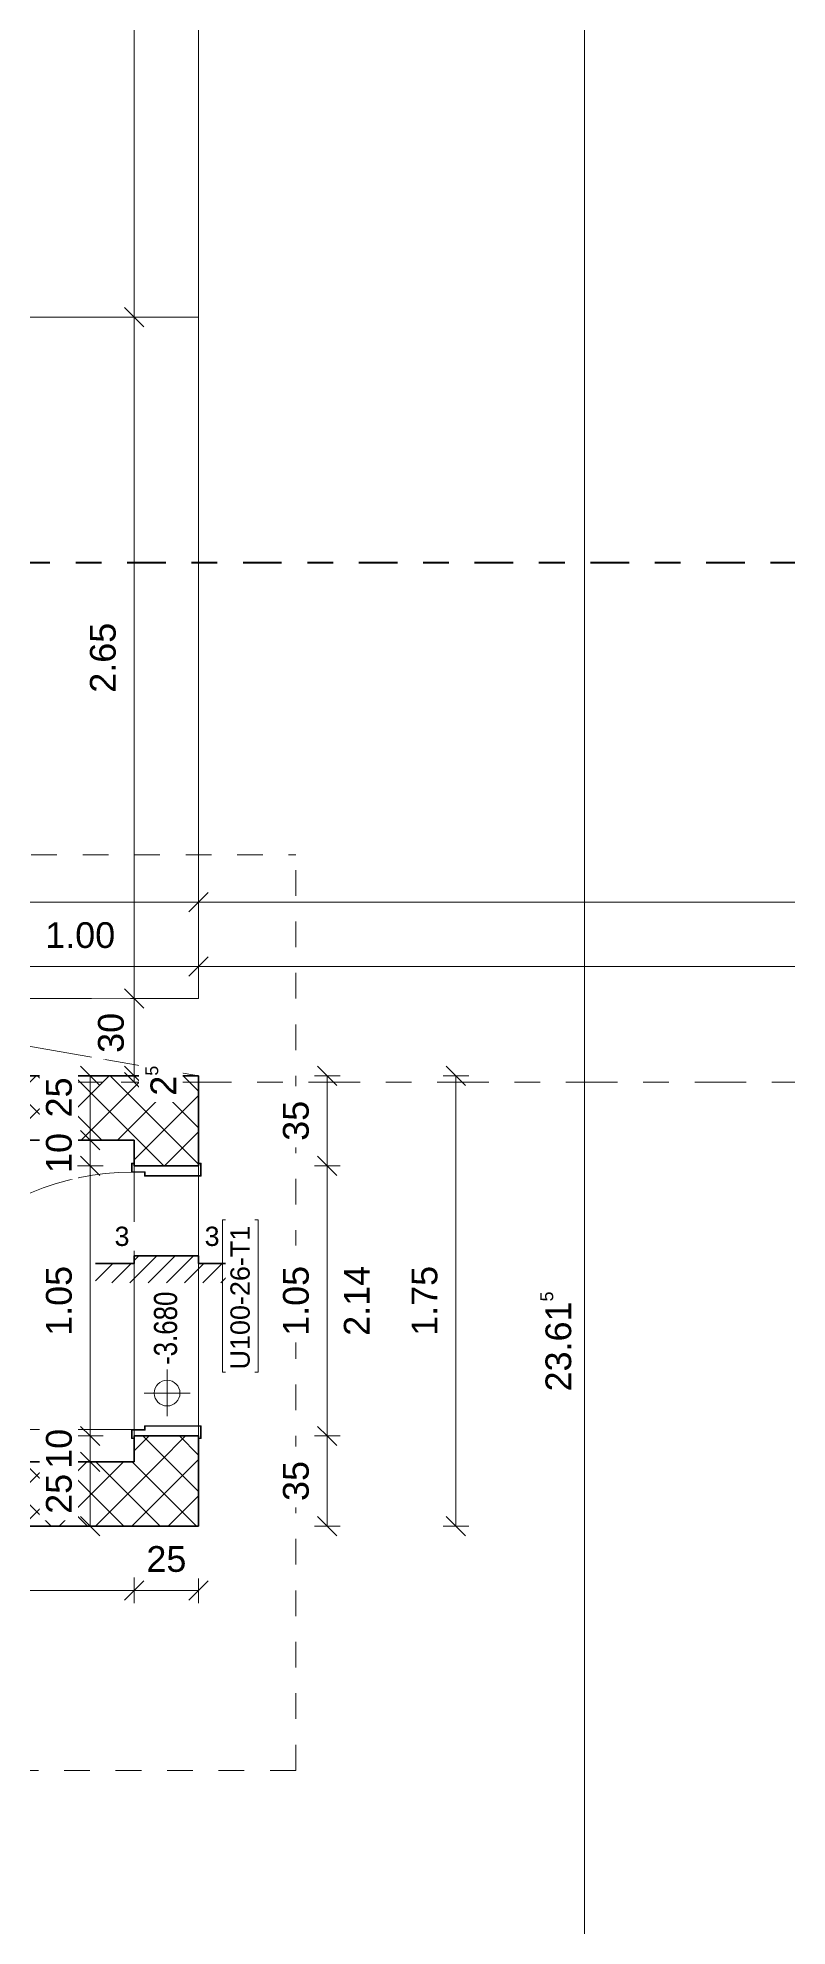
# Model space of a CAD drawing. Header units: metres. Extents: x -86 to 44, y -23 to 39.
# Drawn here: x -58.33 to -55.42, y -7.9 to -0.56 of the extents above; entities that cross this region are included whole.
import ezdxf

# ---------------------------------------------------------------- set-up
doc = ezdxf.new("R2010")
doc.units = ezdxf.units.M
for name, pattern in [('_Rasterlinie_', [0.375, 0.2, -0.05, 0.075, -0.05]), ('Grundrissdarstellung Sturz', [0.25, 0.15, -0.05, 0, -0.05]), ('Strichpunkt - Fein', [0.2, 0.1, -0.05, 0, -0.05]), ('Strichpunkt - Mittel', [0.35, 0.15, -0.1, 0, -0.1])]:
    doc.linetypes.add(name, pattern=pattern)
for name, color, linetype, lineweight in [('A-____-____-DIMS', 7, 'Continuous', 5), ('A-____-____-DIMS-50', 7, 'Continuous', 5), ('A-____-NOTE-TEXT', 7, 'Continuous', 9), ('A-DETL-GENF-OTLN', 7, 'Continuous', 9), ('A-DOOR-____-IDEN', 7, 'Continuous', 5), ('A-DOOR-____-OTLN', 7, 'Continuous', 9), ('A-DOOR-FRAM-MCUT', 7, 'Continuous', 9), ('A-DOOR-OPNG-OTLN', 7, 'Continuous', 9), ('A-FLOR-____-OTLN', 7, 'Continuous', 9), ('A-WALL-____-MCUT', 7, 'Continuous', 35), ('A-WALL-____-PATT', 7, 'Continuous', 35), ('C-PRKG-____-OTLN', 7, 'Continuous', 9), ('G-____-____-DIMS', 7, 'Continuous', 5), ('I-WALL-____-OTLN', 7, 'Continuous', 9), ('S-GRID-____-OTLN', 7, 'Continuous', 5)]:
    doc.layers.add(name, color=color, linetype=linetype, lineweight=lineweight)
doc.layers.add('A-____-MATC-OTLN', color=7, linetype='Strichpunkt - Mittel', lineweight=40, true_color=0x0080ff)
doc.styles.add('Arial_1', font='arial.ttf', dxfattribs={"height": 0.1})
doc.styles.add('Arial_2', font='arial.ttf', dxfattribs={"height": 0.075})
doc.styles.add('Arial_4', font='arial.ttf', dxfattribs={"width": 0.8, "height": 0.09})
doc.dimstyles.new('Arial_2_00mm_fein', dxfattribs={"dimscale": 0.3048, "dimtxt": 0.102026, "dimasz": 0.246063, "dimexe": 0.164042, "dimexo": 0.0625, "dimgap": 0.123031, "dimtad": 1, "dimdec": 1, "dimlfac": 100, "dimrnd": 0.5, "dimdsep": 46, "dimtxsty": 'Arial_1', "dimblk1": 'OBLIQUE', "dimblk2": 'OBLIQUE', "dimsah": 1, "dimcen": 0.09, "dimazin": 0, "dimtfac": 1, "dimtdec": 4, "dimtix": 1, "dimtmove": 0, "dimatfit": 3, "dimfxl": 0.164042, "dimfxlon": 1, "dimtvp": 1, "dimtfill": 1, "dimtolj": 1, "dimtzin": 0, "dimarcsym": 2})
doc.dimstyles.new('Arial_2_00mm_fein_2', dxfattribs={"dimscale": 0.3048, "dimtxt": 0.102026, "dimasz": 0.246063, "dimexe": 0.164042, "dimexo": 0.0625, "dimgap": 0.123031, "dimtad": 1, "dimrnd": 0.005, "dimzin": 0, "dimdsep": 46, "dimtxsty": 'Arial_1', "dimblk1": 'OBLIQUE', "dimblk2": 'OBLIQUE', "dimsah": 1, "dimcen": 0.09, "dimazin": 0, "dimtfac": 1, "dimtdec": 4, "dimtix": 1, "dimtmove": 0, "dimatfit": 3, "dimfxl": 0.164042, "dimfxlon": 1, "dimtvp": 1, "dimtfill": 1, "dimtolj": 1, "dimtzin": 0, "dimarcsym": 2})
doc.dimstyles.new('SUB_Rohbau_fein_1', dxfattribs={"dimscale": 0.3048, "dimtxt": 0.102026, "dimasz": 0.246063, "dimexe": 0.164042, "dimexo": 0.0625, "dimgap": 0.123031, "dimtad": 1, "dimrnd": 0.005, "dimzin": 0, "dimdsep": 46, "dimtxsty": 'Arial_1', "dimblk1": 'OBLIQUE', "dimblk2": 'OBLIQUE', "dimsah": 1, "dimcen": 0.09, "dimazin": 0, "dimtfac": 1, "dimtdec": 4, "dimtix": 1, "dimtmove": 0, "dimatfit": 3, "dimfxl": 0.164042, "dimfxlon": 1, "dimtvp": 1, "dimtfill": 1, "dimtolj": 1, "dimtzin": 0, "dimarcsym": 2})
doc.dimstyles.new('SUB_Rohbau_fein_2', dxfattribs={"dimscale": 0.3048, "dimtxt": 0.102026, "dimasz": 0.246063, "dimexe": 0.164042, "dimexo": 0.0625, "dimgap": 0.123031, "dimtad": 1, "dimrnd": 0.005, "dimzin": 0, "dimdsep": 46, "dimtxsty": 'Arial_1', "dimblk1": 'OBLIQUE', "dimblk2": 'OBLIQUE', "dimsah": 1, "dimcen": 0.09, "dimazin": 0, "dimtfac": 1, "dimtdec": 4, "dimtix": 1, "dimtmove": 2, "dimatfit": 3, "dimfxl": 0.164042, "dimfxlon": 1, "dimtvp": 1, "dimtfill": 1, "dimtolj": 1, "dimtzin": 0, "dimarcsym": 2})
doc.dimstyles.new('SUB_Rohbau_fein_3', dxfattribs={"dimscale": 0.3048, "dimtxt": 0.102026, "dimasz": 0.246063, "dimexe": 0.164042, "dimexo": 0.0625, "dimgap": 0.123031, "dimtad": 1, "dimdec": 1, "dimlfac": 100, "dimrnd": 0.5, "dimdsep": 46, "dimtxsty": 'Arial_1', "dimblk1": 'OBLIQUE', "dimblk2": 'OBLIQUE', "dimsah": 1, "dimcen": 0.09, "dimazin": 0, "dimtfac": 1, "dimtdec": 4, "dimtix": 1, "dimtmove": 2, "dimatfit": 3, "dimfxl": 0.164042, "dimfxlon": 1, "dimtvp": 1, "dimtfill": 1, "dimtolj": 1, "dimtzin": 0, "dimarcsym": 2})
doc.dimstyles.new('SUB_Rohbau_fein_6', dxfattribs={"dimscale": 0.3048, "dimtxt": 0.102026, "dimasz": 0.246063, "dimexe": 0.164042, "dimexo": 0.0625, "dimgap": 0.123031, "dimtad": 1, "dimdec": 1, "dimlfac": 100, "dimrnd": 0.5, "dimdsep": 46, "dimtxsty": 'Arial_1', "dimblk1": 'OBLIQUE', "dimblk2": 'OBLIQUE', "dimsah": 1, "dimcen": 0.09, "dimazin": 0, "dimtfac": 1, "dimtdec": 4, "dimtix": 1, "dimtmove": 0, "dimatfit": 3, "dimfxl": 0.164042, "dimfxlon": 1, "dimtvp": 1, "dimtfill": 1, "dimtolj": 1, "dimtzin": 0, "dimarcsym": 2})
doc.dimstyles.new('SUB_Rohbau_fein_7', dxfattribs={"dimscale": 0.3048, "dimtxt": 0.102026, "dimasz": 0.246063, "dimexe": 0.164042, "dimexo": 0.0625, "dimgap": 0.123031, "dimtad": 1, "dimrnd": 0.005, "dimzin": 0, "dimdsep": 46, "dimtxsty": 'Arial_1', "dimblk1": 'OBLIQUE', "dimblk2": 'OBLIQUE', "dimsah": 1, "dimcen": 0.09, "dimazin": 0, "dimtfac": 1, "dimtdec": 4, "dimtix": 1, "dimtmove": 0, "dimatfit": 3, "dimfxl": 0.164042, "dimfxlon": 1, "dimtvp": 1, "dimtfill": 1, "dimtolj": 1, "dimtzin": 0, "dimarcsym": 2})
pattern_1 = [(45, (0, 0), (-0.07071068, 0.07071068), []), (135, (0, 0), (-0.07071068, -0.07071068), [])]

# ---------------------------------------------------------------- blocks, each defined once
blk = doc.blocks.new('PP_Parkplatz - 2650 x 5000-V29--01_UG_OK_FFB_AF')
at = {"layer": 'C-PRKG-____-OTLN', "color": 253, "true_color": 0x999999}
for p, q in [((-47.708, -1.649), (-47.708, -4.2984)), ((-42.708, -1.649), (-47.708, -1.649)), ((-42.708, -1.649), (-47.708, -1.649)), ((-47.708, -1.649), (-47.708, -4.2984)), ((-47.708, -4.2984), (-47.708, -1.649)), ((-47.708, -1.649), (-42.708, -1.649)), ((-47.708, -1.649), (-47.708, -1.649)), ((-42.708, -1.649), (-42.708, -4.2984)), ((-42.708, -4.2984), (-42.708, -1.649)), ((-42.708, -1.649), (-42.708, -4.2984)), ((-42.708, -1.649), (-42.708, -1.649)), ((-42.708, -4.2984), (-47.708, -4.2984)), ((-47.708, -4.2984), (-42.708, -4.2984)), ((-42.708, -4.2984), (-47.708, -4.2984)), ((-47.708, -4.2984), (-47.708, -4.2984)), ((-42.708, -4.2984), (-42.708, -4.2984))]:
    blk.add_line(p, q, dxfattribs=at)
blk = doc.blocks.new('PP_Parkplatz - 2650 x 5000-V38--01_UG_OK_FFB_AF')
at = {"layer": 'C-PRKG-____-OTLN', "color": 253, "true_color": 0x999999}
for p, q in [((-52.708, 1.0005), (-52.708, -1.649)), ((-47.708, 1.0005), (-52.708, 1.0005)), ((-47.708, 1.0005), (-52.708, 1.0005)), ((-52.708, 1.0005), (-52.708, -1.649)), ((-52.708, -1.649), (-52.708, 1.0005)), ((-52.708, 1.0005), (-47.708, 1.0005)), ((-52.708, 1.0005), (-52.708, 1.0005)), ((-47.708, 1.0005), (-47.708, -1.649)), ((-47.708, -1.649), (-47.708, 1.0005)), ((-47.708, 1.0005), (-47.708, -1.649)), ((-47.708, 1.0005), (-47.708, 1.0005)), ((-47.708, -1.649), (-52.708, -1.649)), ((-52.708, -1.649), (-47.708, -1.649)), ((-47.708, -1.649), (-52.708, -1.649)), ((-52.708, -1.649), (-52.708, -1.649)), ((-47.708, -1.649), (-47.708, -1.649))]:
    blk.add_line(p, q, dxfattribs=at)
blk = doc.blocks.new('TU DF 1 - Stahlzarge - stumpf einschlagend - ML - 1050 x 2140 - EI30-selbstschliessend-32256515--01_UG_OK_FFB_AF')
at = {"layer": 'A-DOOR-____-OTLN', "linetype": 'Grundrissdarstellung Sturz'}
for p, q in [((-0.525, 0.125), (-0.175, 0.125)), ((-0.175, 0.125), (-0.07, 0.125)), ((-0.07, 0.125), (0.525, 0.125)), ((-0.525, -0.125), (-0.175, -0.125)), ((-0.175, -0.125), (-0.07, -0.125)), ((-0.07, -0.125), (0.525, -0.125))]:
    blk.add_line(p, q, dxfattribs=at)
at = {"layer": 'A-DOOR-FRAM-MCUT'}
for p, q in [((-0.535, 0.135), (-0.485, 0.135)), ((-0.535, 0.125), (-0.535, 0.135)), ((-0.533, 0.133), (-0.533, 0.125)), ((-0.487, 0.133), (-0.533, 0.133)), ((-0.487, -0.083), (-0.487, 0.133)), ((-0.485, 0.135), (-0.485, -0.085)), ((0.485, 0.135), (0.535, 0.135)), ((0.485, -0.085), (0.485, 0.135)), ((0.487, 0.133), (0.487, -0.083)), ((0.533, 0.133), (0.487, 0.133)), ((0.533, 0.125), (0.533, 0.133)), ((0.535, 0.135), (0.535, 0.125)), ((-0.535, -0.135), (-0.535, -0.125)), ((-0.5, -0.135), (-0.535, -0.135)), ((-0.533, -0.125), (-0.533, -0.133)), ((-0.533, -0.133), (-0.502, -0.133)), ((-0.502, -0.083), (-0.487, -0.083)), ((-0.502, -0.133), (-0.502, -0.083)), ((-0.5, -0.085), (-0.5, -0.135)), ((-0.485, -0.085), (-0.5, -0.085)), ((0.5, -0.085), (0.485, -0.085)), ((0.487, -0.083), (0.502, -0.083)), ((0.5, -0.135), (0.5, -0.085)), ((0.535, -0.135), (0.5, -0.135)), ((0.502, -0.083), (0.502, -0.133)), ((0.502, -0.133), (0.533, -0.133)), ((0.533, -0.133), (0.533, -0.125)), ((0.535, -0.125), (0.535, -0.135))]:
    blk.add_line(p, q, dxfattribs=at)
at = {"layer": 'A-DOOR-OPNG-OTLN'}
blk.add_line((0.5, -0.135), (0.5, -1.135), dxfattribs=at)
blk.add_arc((0.5, -0.135), 1, 180, 270, dxfattribs=at)
blk = doc.blocks.new('DE_Türschwelle_Schnitt - DE_Türschwelle_Schnitt_3cm-V117--01_UG_OK_FFB_AF')
at = {"layer": 'A-DETL-GENF-OTLN'}
h = blk.add_hatch(dxfattribs=at)
h.set_pattern_fill('FP_43', color=256, style=0, pattern_type=2)
h.set_pattern_definition([(45, (57.833, 5.328), (-0.03535534, 0.03535534), [])])
h.paths.add_polyline_path([(0.1238, -0.075), (0.275, -0.075), (0.275, 0), (0.125, 0), (0.125, 0.03), (-0.125, 0.03), (-0.125, 0), (-0.275, 0), (-0.275, -0.075), (-0.125, -0.075)])
at = {"layer": 'A-DETL-GENF-OTLN', "lineweight": 35}
for p, q in [((-0.125, 0), (-0.275, 0)), ((0.125, 0.03), (-0.125, 0.03)), ((-0.125, 0.03), (-0.125, 0)), ((0.125, 0), (0.125, 0.03)), ((0.275, 0), (0.125, 0))]:
    blk.add_line(p, q, dxfattribs=at)
blk = doc.blocks.new('DE_Detailverweis - mit_Rahmen-56961562--01_UG_OK_FFB_AF')
at = {"layer": 'A-DETL-GENF-OTLN', "color": 30, "linetype": 'Strichpunkt - Fein', "true_color": 0xff8000}
for p, q in [((0, 3.5593), (10.8279, 3.5593)), ((10.8279, 0), (10.8279, 3.5593)), ((10.8279, 0), (0, 0))]:
    blk.add_line(p, q, dxfattribs=at)
blk = doc.blocks.new('DIMBLOCK945--01_UG_OK_FFB_AF')
at = {"layer": 'A-____-____-DIMS-50'}
for p, q in [((-58.708, -4.1734), (-58.7455, -4.2109)), ((-58.708, -4.1734), (-58.708, -4.1234)), ((-58.708, -4.1734), (-58.6705, -4.1359)), ((-58.708, -4.1734), (-57.708, -4.1734)), ((-58.708, -4.1734), (-58.708, -4.2234)), ((-57.708, -4.1734), (-57.7455, -4.2109)), ((-57.708, -4.1734), (-57.708, -4.1234)), ((-57.708, -4.1734), (-57.6705, -4.1359)), ((-57.708, -4.1734), (-57.708, -4.2234))]:
    blk.add_line(p, q, dxfattribs=at)
at = {"layer": 'A-____-____-DIMS-50', "color": 0, "insert": (-58.3037, -4.0014), "char_height": 0.1, "width": 0.325653, "attachment_point": 1, "line_spacing_factor": 0.941778, "style": 'Arial_1', "bg_fill": 3, "box_fill_scale": 1.25, "bg_fill_color": 256, "bg_fill_true_color": 13158600, "bg_fill_transparency": 0}
blk.add_mtext('1.00', dxfattribs=at)
blk = doc.blocks.new('_Oblique')
at = {"color": 0, "linetype": 'ByBlock', "lineweight": -2}
blk.add_line((-0.5, -0.5), (0.5, 0.5), dxfattribs=at)
blk = doc.blocks.new('DIMBLOCK946--01_UG_OK_FFB_AF')
at = {"layer": 'A-____-____-DIMS-50'}
for p, q in [((-57.708, -4.1734), (-57.7455, -4.2109)), ((-57.708, -4.1734), (-57.708, -4.1234)), ((-57.708, -4.1734), (-57.6705, -4.1359)), ((-57.708, -4.1734), (-51.908, -4.1734)), ((-57.708, -4.1734), (-57.708, -4.2234)), ((-51.908, -4.1734), (-51.9455, -4.2109)), ((-51.908, -4.1734), (-51.908, -4.1234)), ((-51.908, -4.1734), (-51.8705, -4.1359)), ((-51.908, -4.1734), (-51.908, -4.2234))]:
    blk.add_line(p, q, dxfattribs=at)
at = {"layer": 'A-____-____-DIMS-50', "color": 0, "insert": (-54.9437, -4.0014), "char_height": 0.1, "width": 0.325653, "attachment_point": 1, "line_spacing_factor": 0.941778, "style": 'Arial_1', "bg_fill": 3, "box_fill_scale": 1.25, "bg_fill_color": 256, "bg_fill_true_color": 13158600, "bg_fill_transparency": 0}
blk.add_mtext('5.80', dxfattribs=at)
blk = doc.blocks.new('DIMBLOCK1192--01_UG_OK_FFB_AF')
at = {"layer": 'A-____-____-DIMS-50'}
for p, q in [((-56.708, -4.5984), (-56.758, -4.5984)), ((-56.708, -4.5984), (-56.7455, -4.5609)), ((-56.708, -6.3484), (-56.708, -4.5984)), ((-56.708, -4.5984), (-56.6705, -4.6359)), ((-56.708, -4.5984), (-56.658, -4.5984)), ((-56.708, -6.3484), (-56.7455, -6.3109)), ((-56.708, -6.3484), (-56.758, -6.3484)), ((-56.708, -6.3484), (-56.6705, -6.3859)), ((-56.708, -6.3484), (-56.658, -6.3484))]:
    blk.add_line(p, q, dxfattribs=at)
at = {"layer": 'A-____-____-DIMS-50', "color": 0, "insert": (-56.88, -5.6091), "char_height": 0.1, "width": 0.325653, "attachment_point": 1, "rotation": 90, "line_spacing_factor": 0.941778, "style": 'Arial_1', "bg_fill": 3, "box_fill_scale": 1.25, "bg_fill_color": 256, "bg_fill_true_color": 13158600, "bg_fill_transparency": 0}
blk.add_mtext('1.75', dxfattribs=at)
blk = doc.blocks.new('DIMBLOCK1193--01_UG_OK_FFB_AF')
at = {"layer": 'A-____-____-DIMS-50'}
for p, q in [((-57.208, -5.9984), (-57.258, -5.9984)), ((-57.208, -5.9984), (-57.2455, -5.9609)), ((-57.208, -6.3484), (-57.208, -5.9984)), ((-57.208, -5.9984), (-57.1705, -6.0359)), ((-57.208, -5.9984), (-57.158, -5.9984)), ((-57.208, -6.3484), (-57.2455, -6.3109)), ((-57.208, -6.3484), (-57.258, -6.3484)), ((-57.208, -6.3484), (-57.1705, -6.3859)), ((-57.208, -6.3484), (-57.158, -6.3484))]:
    blk.add_line(p, q, dxfattribs=at)
at = {"layer": 'A-____-____-DIMS-50', "color": 0, "insert": (-57.38, -6.251), "char_height": 0.1, "width": 0.186088, "attachment_point": 1, "rotation": 90, "line_spacing_factor": 0.941778, "style": 'Arial_1', "bg_fill": 3, "box_fill_scale": 1.25, "bg_fill_color": 256, "bg_fill_true_color": 13158600, "bg_fill_transparency": 0}
blk.add_mtext('35', dxfattribs=at)
blk = doc.blocks.new('DIMBLOCK1194--01_UG_OK_FFB_AF')
at = {"layer": 'A-____-____-DIMS-50'}
for p, q in [((-57.208, -4.9484), (-57.2455, -4.9109)), ((-57.208, -4.9484), (-57.258, -4.9484)), ((-57.208, -5.9984), (-57.208, -4.9484)), ((-57.208, -4.9484), (-57.1705, -4.9859)), ((-57.208, -4.9484), (-57.158, -4.9484)), ((-57.208, -5.9984), (-57.258, -5.9984)), ((-57.208, -5.9984), (-57.2455, -5.9609)), ((-57.208, -5.9984), (-57.1705, -6.0359)), ((-57.208, -5.9984), (-57.158, -5.9984))]:
    blk.add_line(p, q, dxfattribs=at)
at = {"layer": 'A-____-____-DIMS-50', "color": 0, "char_height": 0.1, "width": 0.325653, "attachment_point": 1, "rotation": 90, "line_spacing_factor": 0.941778, "style": 'Arial_1', "bg_fill": 3, "box_fill_scale": 1.25, "bg_fill_color": 256, "bg_fill_true_color": 13158600, "bg_fill_transparency": 0}
for s, insert in [('1.05', (-57.38, -5.6091)), ('2.14', (-57.1434, -5.6091))]:
    blk.add_mtext(s, dxfattribs=dict(at, insert=insert))
blk = doc.blocks.new('DIMBLOCK1195--01_UG_OK_FFB_AF')
at = {"layer": 'A-____-____-DIMS-50'}
for p, q in [((-57.208, -4.5984), (-57.258, -4.5984)), ((-57.208, -4.5984), (-57.2455, -4.5609)), ((-57.208, -4.9484), (-57.208, -4.5984)), ((-57.208, -4.5984), (-57.1705, -4.6359)), ((-57.208, -4.5984), (-57.158, -4.5984)), ((-57.208, -4.9484), (-57.2455, -4.9109)), ((-57.208, -4.9484), (-57.258, -4.9484)), ((-57.208, -4.9484), (-57.1705, -4.9859)), ((-57.208, -4.9484), (-57.158, -4.9484))]:
    blk.add_line(p, q, dxfattribs=at)
at = {"layer": 'A-____-____-DIMS-50', "color": 0, "insert": (-57.38, -4.851), "char_height": 0.1, "width": 0.186088, "attachment_point": 1, "rotation": 90, "line_spacing_factor": 0.941778, "style": 'Arial_1', "bg_fill": 3, "box_fill_scale": 1.25, "bg_fill_color": 256, "bg_fill_true_color": 13158600, "bg_fill_transparency": 0}
blk.add_mtext('35', dxfattribs=at)
blk = doc.blocks.new('DIMBLOCK1198--01_UG_OK_FFB_AF')
at = {"layer": 'A-____-____-DIMS-50'}
for p, q in [((-59.048, -6.5984), (-59.0855, -6.6359)), ((-59.048, -6.5984), (-59.048, -6.5484)), ((-59.048, -6.5984), (-59.0105, -6.5609)), ((-59.048, -6.5984), (-57.958, -6.5984)), ((-59.048, -6.5984), (-59.048, -6.6484)), ((-57.958, -6.5984), (-57.9955, -6.6359)), ((-57.958, -6.5984), (-57.958, -6.5484)), ((-57.958, -6.5984), (-57.9205, -6.5609)), ((-57.958, -6.5984), (-57.958, -6.6484))]:
    blk.add_line(p, q, dxfattribs=at)
at = {"layer": 'A-____-____-DIMS-50', "color": 0, "insert": (-58.6387, -6.4264), "char_height": 0.1, "width": 0.325653, "attachment_point": 1, "line_spacing_factor": 0.941778, "style": 'Arial_1', "bg_fill": 3, "box_fill_scale": 1.25, "bg_fill_color": 256, "bg_fill_true_color": 13158600, "bg_fill_transparency": 0}
blk.add_mtext('1.09', dxfattribs=at)
blk = doc.blocks.new('DIMBLOCK1199--01_UG_OK_FFB_AF')
at = {"layer": 'A-____-____-DIMS-50'}
for p, q in [((-57.958, -6.5984), (-57.9955, -6.6359)), ((-57.958, -6.5984), (-57.958, -6.5484)), ((-57.958, -6.5984), (-57.9205, -6.5609)), ((-57.958, -6.5984), (-57.708, -6.5984)), ((-57.958, -6.5984), (-57.958, -6.6484)), ((-57.708, -6.5984), (-57.7455, -6.6359)), ((-57.708, -6.5984), (-57.708, -6.5484)), ((-57.708, -6.5984), (-57.6705, -6.5609)), ((-57.708, -6.5984), (-57.708, -6.6484))]:
    blk.add_line(p, q, dxfattribs=at)
at = {"layer": 'A-____-____-DIMS-50', "color": 0, "insert": (-57.9106, -6.4264), "char_height": 0.1, "width": 0.186088, "attachment_point": 1, "line_spacing_factor": 0.941778, "style": 'Arial_1', "bg_fill": 3, "box_fill_scale": 1.25, "bg_fill_color": 256, "bg_fill_true_color": 13158600, "bg_fill_transparency": 0}
blk.add_mtext('25', dxfattribs=at)
blk = doc.blocks.new('DIMBLOCK1226--01_UG_OK_FFB_AF')
at = {"layer": 'A-____-____-DIMS-50'}
for p, q in [((-56.208, 6.1841), (-56.258, 6.1841)), ((-56.208, 6.1841), (-56.2455, 6.2216)), ((-56.208, -17.4334), (-56.208, 6.1841)), ((-56.208, 6.1841), (-56.1705, 6.1466)), ((-56.208, 6.1841), (-56.158, 6.1841)), ((-56.208, -17.4334), (-56.2455, -17.3959)), ((-56.208, -17.4334), (-56.258, -17.4334)), ((-56.208, -17.4334), (-56.1705, -17.4709)), ((-56.208, -17.4334), (-56.158, -17.4334))]:
    blk.add_line(p, q, dxfattribs=at)
at = {"layer": 'A-____-____-DIMS-50', "color": 0, "insert": (-56.38, -5.8252), "char_height": 0.1, "width": 0.481134, "attachment_point": 1, "rotation": 90, "line_spacing_factor": 0.941778, "style": 'Arial_1', "bg_fill": 3, "box_fill_scale": 1.25, "bg_fill_color": 256, "bg_fill_true_color": 13158600, "bg_fill_transparency": 0}
blk.add_mtext('23.61\\A2\\H0.5x;\\S5^  ;\\H2x;', dxfattribs=at)
blk = doc.blocks.new('DIMBLOCK1324--01_UG_OK_FFB_AF')
at = {"layer": 'A-____-____-DIMS-50'}
for p, q in [((-58.1288, -4.5984), (-58.1788, -4.5984)), ((-58.1288, -4.5984), (-58.1663, -4.5609)), ((-58.1288, -4.5984), (-58.1288, -4.8484)), ((-58.1288, -4.5984), (-58.0913, -4.6359)), ((-58.1288, -4.5984), (-58.0788, -4.5984)), ((-58.1288, -4.8484), (-58.1663, -4.8109)), ((-58.1288, -4.8484), (-58.1788, -4.8484)), ((-58.1288, -4.8484), (-58.0913, -4.8859)), ((-58.1288, -4.8484), (-58.0788, -4.8484))]:
    blk.add_line(p, q, dxfattribs=at)
at = {"layer": 'A-____-____-DIMS-50', "color": 0, "insert": (-58.3008, -4.7601), "char_height": 0.1, "width": 0.186088, "attachment_point": 1, "rotation": 90, "line_spacing_factor": 0.941778, "style": 'Arial_1', "bg_fill": 3, "box_fill_scale": 1.25, "bg_fill_color": 256, "bg_fill_true_color": 13158600, "bg_fill_transparency": 0}
blk.add_mtext('25', dxfattribs=at)
blk = doc.blocks.new('DIMBLOCK1325--01_UG_OK_FFB_AF')
at = {"layer": 'A-____-____-DIMS-50'}
for p, q in [((-58.1288, -4.8484), (-58.1663, -4.8109)), ((-58.1288, -4.8484), (-58.1788, -4.8484)), ((-58.1288, -4.9484), (-58.1663, -4.9109)), ((-58.1288, -4.8484), (-58.1288, -4.9484)), ((-58.1288, -4.8484), (-58.0913, -4.8859)), ((-58.1288, -4.8484), (-58.0788, -4.8484)), ((-58.1288, -4.9484), (-58.1788, -4.9484)), ((-58.1288, -4.9484), (-58.0913, -4.9859)), ((-58.1288, -4.9484), (-58.0788, -4.9484))]:
    blk.add_line(p, q, dxfattribs=at)
at = {"layer": 'A-____-____-DIMS-50', "color": 0, "insert": (-58.3008, -4.976), "char_height": 0.1, "width": 0.186088, "attachment_point": 1, "rotation": 90, "line_spacing_factor": 0.941778, "style": 'Arial_1', "bg_fill": 3, "box_fill_scale": 1.25, "bg_fill_color": 256, "bg_fill_true_color": 13158600, "bg_fill_transparency": 0}
blk.add_mtext('10', dxfattribs=at)
blk = doc.blocks.new('DIMBLOCK1326--01_UG_OK_FFB_AF')
at = {"layer": 'A-____-____-DIMS-50'}
for p, q in [((-58.1288, -4.9484), (-58.1663, -4.9109)), ((-58.1288, -4.9484), (-58.1788, -4.9484)), ((-58.1288, -4.9484), (-58.1288, -5.9984)), ((-58.1288, -4.9484), (-58.0913, -4.9859)), ((-58.1288, -4.9484), (-58.0788, -4.9484)), ((-58.1288, -5.9984), (-58.1788, -5.9984)), ((-58.1288, -5.9984), (-58.1663, -5.9609)), ((-58.1288, -5.9984), (-58.0913, -6.0359)), ((-58.1288, -5.9984), (-58.0788, -5.9984))]:
    blk.add_line(p, q, dxfattribs=at)
at = {"layer": 'A-____-____-DIMS-50', "color": 0, "insert": (-58.3008, -5.6091), "char_height": 0.1, "width": 0.325653, "attachment_point": 1, "rotation": 90, "line_spacing_factor": 0.941778, "style": 'Arial_1', "bg_fill": 3, "box_fill_scale": 1.25, "bg_fill_color": 256, "bg_fill_true_color": 13158600, "bg_fill_transparency": 0}
blk.add_mtext('1.05', dxfattribs=at)
blk = doc.blocks.new('DIMBLOCK1327--01_UG_OK_FFB_AF')
at = {"layer": 'A-____-____-DIMS-50'}
for p, q in [((-58.1288, -5.9984), (-58.1788, -5.9984)), ((-58.1288, -5.9984), (-58.1663, -5.9609)), ((-58.1288, -5.9984), (-58.1288, -6.0984)), ((-58.1288, -5.9984), (-58.0913, -6.0359)), ((-58.1288, -5.9984), (-58.0788, -5.9984)), ((-58.1288, -6.0984), (-58.1663, -6.0609)), ((-58.1288, -6.0984), (-58.1788, -6.0984)), ((-58.1288, -6.0984), (-58.0913, -6.1359)), ((-58.1288, -6.0984), (-58.0788, -6.0984))]:
    blk.add_line(p, q, dxfattribs=at)
at = {"layer": 'A-____-____-DIMS-50', "color": 0, "insert": (-58.3008, -6.126), "char_height": 0.1, "width": 0.186088, "attachment_point": 1, "rotation": 90, "line_spacing_factor": 0.941778, "style": 'Arial_1', "bg_fill": 3, "box_fill_scale": 1.25, "bg_fill_color": 256, "bg_fill_true_color": 13158600, "bg_fill_transparency": 0}
blk.add_mtext('10', dxfattribs=at)
blk = doc.blocks.new('DIMBLOCK1328--01_UG_OK_FFB_AF')
at = {"layer": 'A-____-____-DIMS-50'}
for p, q in [((-58.1288, -6.0984), (-58.1663, -6.0609)), ((-58.1288, -6.0984), (-58.1788, -6.0984)), ((-58.1288, -6.0984), (-58.1288, -6.3484)), ((-58.1288, -6.0984), (-58.0913, -6.1359)), ((-58.1288, -6.0984), (-58.0788, -6.0984)), ((-58.1288, -6.3484), (-58.1663, -6.3109)), ((-58.1288, -6.3484), (-58.1788, -6.3484)), ((-58.1288, -6.3484), (-58.0913, -6.3859)), ((-58.1288, -6.3484), (-58.0788, -6.3484))]:
    blk.add_line(p, q, dxfattribs=at)
at = {"layer": 'A-____-____-DIMS-50', "color": 0, "insert": (-58.3008, -6.301), "char_height": 0.1, "width": 0.186088, "attachment_point": 1, "rotation": 90, "line_spacing_factor": 0.941778, "style": 'Arial_1', "bg_fill": 3, "box_fill_scale": 1.25, "bg_fill_color": 256, "bg_fill_true_color": 13158600, "bg_fill_transparency": 0}
blk.add_mtext('25', dxfattribs=at)
blk = doc.blocks.new('DIMBLOCK1330--01_UG_OK_FFB_AF')
at = {"layer": 'A-____-____-DIMS-50'}
for p, q in [((-57.958, 1.0005), (-57.9955, 1.038)), ((-57.958, 1.0005), (-58.008, 1.0005)), ((-57.958, 1.0005), (-57.958, -1.649)), ((-57.958, 1.0005), (-57.9205, 0.963)), ((-57.958, 1.0005), (-57.908, 1.0005)), ((-57.958, -1.649), (-57.9955, -1.6115)), ((-57.958, -1.649), (-58.008, -1.649)), ((-57.958, -1.649), (-57.9205, -1.6865)), ((-57.958, -1.649), (-57.908, -1.649))]:
    blk.add_line(p, q, dxfattribs=at)
at = {"layer": 'A-____-____-DIMS-50', "color": 0, "insert": (-58.13, -0.4599), "char_height": 0.1, "width": 0.325653, "attachment_point": 1, "rotation": 90, "line_spacing_factor": 0.941778, "style": 'Arial_1', "bg_fill": 3, "box_fill_scale": 1.25, "bg_fill_color": 256, "bg_fill_true_color": 13158600, "bg_fill_transparency": 0}
blk.add_mtext('2.65', dxfattribs=at)
blk = doc.blocks.new('DIMBLOCK1331--01_UG_OK_FFB_AF')
at = {"layer": 'A-____-____-DIMS-50'}
for p, q in [((-57.958, -1.649), (-57.9955, -1.6115)), ((-57.958, -1.649), (-58.008, -1.649)), ((-57.958, -1.649), (-57.958, -4.2984)), ((-57.958, -1.649), (-57.9205, -1.6865)), ((-57.958, -1.649), (-57.908, -1.649)), ((-57.958, -4.2984), (-58.008, -4.2984)), ((-57.958, -4.2984), (-57.9955, -4.2609)), ((-57.958, -4.2984), (-57.9205, -4.3359)), ((-57.958, -4.2984), (-57.908, -4.2984))]:
    blk.add_line(p, q, dxfattribs=at)
at = {"layer": 'A-____-____-DIMS-50', "color": 0, "insert": (-58.13, -3.1094), "char_height": 0.1, "width": 0.325653, "attachment_point": 1, "rotation": 90, "line_spacing_factor": 0.941778, "style": 'Arial_1', "bg_fill": 3, "box_fill_scale": 1.25, "bg_fill_color": 256, "bg_fill_true_color": 13158600, "bg_fill_transparency": 0}
blk.add_mtext('2.65', dxfattribs=at)
blk = doc.blocks.new('DIMBLOCK1332--01_UG_OK_FFB_AF')
at = {"layer": 'A-____-____-DIMS-50'}
for p, q in [((-57.958, -4.2984), (-58.008, -4.2984)), ((-57.958, -4.2984), (-57.9955, -4.2609)), ((-57.958, -4.2984), (-57.958, -4.5984)), ((-57.958, -4.2984), (-57.9205, -4.3359)), ((-57.958, -4.2984), (-57.908, -4.2984)), ((-57.958, -4.5984), (-58.008, -4.5984)), ((-57.958, -4.5984), (-57.9955, -4.5609)), ((-57.958, -4.5984), (-57.9205, -4.6359)), ((-57.958, -4.5984), (-57.908, -4.5984))]:
    blk.add_line(p, q, dxfattribs=at)
at = {"layer": 'A-____-____-DIMS-50', "color": 0, "insert": (-58.0986, -4.5092), "char_height": 0.1, "width": 0.186088, "attachment_point": 1, "rotation": 90, "line_spacing_factor": 0.941778, "style": 'Arial_1', "bg_fill": 3, "box_fill_scale": 1.25, "bg_fill_color": 256, "bg_fill_true_color": 13158600, "bg_fill_transparency": 0}
blk.add_mtext('30', dxfattribs=at)
blk = doc.blocks.new('DIMBLOCK1333--01_UG_OK_FFB_AF')
at = {"layer": 'A-____-____-DIMS-50'}
for p, q in [((-57.958, -4.5984), (-58.008, -4.5984)), ((-57.958, -4.6234), (-58.008, -4.6234)), ((-57.958, -4.5984), (-57.9955, -4.5609)), ((-57.958, -4.6234), (-57.9955, -4.5859)), ((-57.958, -4.5984), (-57.958, -4.6234)), ((-57.958, -4.5984), (-57.9205, -4.6359)), ((-57.958, -4.5984), (-57.908, -4.5984)), ((-57.958, -4.6234), (-57.9205, -4.6609)), ((-57.958, -4.6234), (-57.908, -4.6234))]:
    blk.add_line(p, q, dxfattribs=at)
at = {"layer": 'A-____-____-DIMS-50', "color": 0, "insert": (-57.9148, -4.6757), "char_height": 0.1, "width": 0.155481, "attachment_point": 1, "rotation": 90, "line_spacing_factor": 0.941778, "style": 'Arial_1', "bg_fill": 3, "box_fill_scale": 1.25, "bg_fill_color": 256, "bg_fill_true_color": 13158600, "bg_fill_transparency": 0}
blk.add_mtext('2\\A2\\H0.5x;\\S5^  ;\\H2x;', dxfattribs=at)
blk = doc.blocks.new('DIMBLOCK1457--01_UG_OK_FFB_AF')
at = {"layer": 'A-____-____-DIMS-50'}
for p, q in [((-61.158, -3.9234), (-61.158, -3.8734)), ((-61.158, -3.9234), (-61.1205, -3.8859)), ((-57.708, -3.9234), (-57.708, -3.8734)), ((-57.708, -3.9234), (-57.6705, -3.8859)), ((-61.158, -3.9234), (-61.1955, -3.9609)), ((-61.158, -3.9234), (-57.708, -3.9234)), ((-61.158, -3.9234), (-61.158, -3.9734)), ((-57.708, -3.9234), (-57.7455, -3.9609)), ((-57.708, -3.9234), (-57.708, -3.9734))]:
    blk.add_line(p, q, dxfattribs=at)
at = {"layer": 'A-____-____-DIMS-50', "color": 0, "insert": (-59.5687, -3.7514), "char_height": 0.1, "width": 0.325653, "attachment_point": 1, "line_spacing_factor": 0.941778, "style": 'Arial_1', "bg_fill": 3, "box_fill_scale": 1.25, "bg_fill_color": 256, "bg_fill_true_color": 13158600, "bg_fill_transparency": 0}
blk.add_mtext('3.45', dxfattribs=at)
blk = doc.blocks.new('DIMBLOCK1458--01_UG_OK_FFB_AF')
at = {"layer": 'A-____-____-DIMS-50'}
for p, q in [((-57.708, -3.9234), (-57.708, -3.8734)), ((-57.708, -3.9234), (-57.6705, -3.8859)), ((-51.908, -3.9234), (-51.908, -3.8734)), ((-51.908, -3.9234), (-51.8705, -3.8859)), ((-57.708, -3.9234), (-57.7455, -3.9609)), ((-57.708, -3.9234), (-51.908, -3.9234)), ((-57.708, -3.9234), (-57.708, -3.9734)), ((-51.908, -3.9234), (-51.9455, -3.9609)), ((-51.908, -3.9234), (-51.908, -3.9734))]:
    blk.add_line(p, q, dxfattribs=at)
at = {"layer": 'A-____-____-DIMS-50', "color": 0, "insert": (-54.9437, -3.7514), "char_height": 0.1, "width": 0.325653, "attachment_point": 1, "line_spacing_factor": 0.941778, "style": 'Arial_1', "bg_fill": 3, "box_fill_scale": 1.25, "bg_fill_color": 256, "bg_fill_true_color": 13158600, "bg_fill_transparency": 0}
blk.add_mtext('5.80', dxfattribs=at)
blk = doc.blocks.new('Höhenkoten - Kreuz leer-8422377--01_UG_OK_FFB_AF')
at = {"layer": 'G-____-____-DIMS'}
for p, q in [((0, 0.0024), (0, 0.00318)), ((0, 0.0029), (0, -0.0001)), ((0, 0.0024), (0, 0.0014)), ((0, 0.0014), (0, 0.0024)), ((-0.001, 0.0014), (-0.0018, 0.0014)), ((-0.0015, 0.0014), (0.0015, 0.0014)), ((0, 0.0014), (-0.001, 0.0014)), ((-0.001, 0.0014), (0, 0.0014)), ((0, 0.0004), (0, 0.0014)), ((0, 0.0014), (0.001, 0.0014)), ((0.001, 0.0014), (0, 0.0014)), ((0, 0.0014), (0, 0.0004)), ((0, 0.0004), (0, -0.00039)), ((0.001, 0.0014), (0.00183, 0.0014))]:
    blk.add_line(p, q, dxfattribs=at)
for start, end in [(360, 180), (90, 180), (360, 90), (180, 270), (180, 360), (270, 360)]:
    blk.add_arc((0, 0.0014), 0.001, start, end, dxfattribs=at)

msp = doc.modelspace()

# ---------------------------------------------------------------- hatches: boundary and pattern name
at = {"layer": 'A-WALL-____-PATT', "lineweight": 9}
h = msp.add_hatch(dxfattribs=at)
h.set_pattern_fill('FP_1', color=256, style=0, pattern_type=2)
h.set_pattern_definition(pattern_1)
h.paths.add_polyline_path([(-61.6415, -4.8484), (-57.958, -4.8484), (-57.958, -4.5984), (-63.5328, -4.5984), (-63.5328, -4.8484), (-61.644, -4.8484)])
h = msp.add_hatch(dxfattribs=at)
h.set_pattern_fill('FP_1', color=256, style=0, pattern_type=2)
h.set_pattern_definition(pattern_1)
h.paths.add_polyline_path([(-57.958, -6.0984), (-57.708, -6.0984), (-57.708, -5.9984), (-57.958, -5.9984)])
h.paths.add_polyline_path([(-57.708, -4.9484), (-57.708, -4.5984), (-57.958, -4.5984), (-57.958, -4.9484), (-57.7365, -4.9484)])
h = msp.add_hatch(dxfattribs=at)
h.set_pattern_fill('FP_1', color=256, style=0, pattern_type=2)
h.set_pattern_definition(pattern_1)
h.paths.add_polyline_path([(-62.7144, -6.3484), (-57.708, -6.3484), (-57.708, -6.0984), (-63.5331, -6.0984), (-63.5331, -6.3484), (-62.9673, -6.3484)])

# ---------------------------------------------------------------- linework, layer by layer
at = {"layer": 'A-FLOR-____-OTLN'}
msp.add_line((-59.433, -4.2984), (-57.708, -4.5984), dxfattribs=at)
at = {"layer": 'A-WALL-____-MCUT'}
for p, q in [((-57.708, -4.5984), (-63.5328, -4.5984)), ((-57.708, -4.9484), (-57.708, -4.5984)), ((-59.048, -4.8484), (-57.958, -4.8484)), ((-57.958, -4.8484), (-57.958, -4.9484)), ((-57.958, -4.9484), (-57.708, -4.9484)), ((-57.958, -5.9984), (-57.958, -6.0984)), ((-57.708, -5.9984), (-57.958, -5.9984)), ((-57.708, -6.3484), (-57.708, -5.9984)), ((-57.958, -6.0984), (-59.048, -6.0984)), ((-63.5331, -6.3484), (-57.708, -6.3484))]:
    msp.add_line(p, q, dxfattribs=at)
at = {"layer": 'I-WALL-____-OTLN'}
for p, q in [((-57.958, -4.9714), (-57.958, -4.9484)), ((-57.958, -5.9734), (-57.958, -4.9734)), ((-57.708, -4.9484), (-57.708, -4.9864)), ((-57.708, -4.9884), (-57.708, -5.9585)), ((-57.958, -5.9984), (-57.958, -5.9754)), ((-57.708, -5.9604), (-57.708, -5.9984))]:
    msp.add_line(p, q, dxfattribs=at)
at = {"layer": 'S-GRID-____-OTLN', "color": 8, "linetype": '_Rasterlinie_', "true_color": 0x808080}
msp.add_line((-80.7802, -4.6234), (27.9515, -4.6234), dxfattribs=at)

# ---------------------------------------------------------------- block references
at = {"layer": 'A-DETL-GENF-OTLN'}
msp.add_blockref('DE_Türschwelle_Schnitt - DE_Türschwelle_Schnitt_3cm-V117--01_UG_OK_FFB_AF', (-57.833, -5.3284), dxfattribs=at)
at = {"layer": 'A-DOOR-____-OTLN', "rotation": 270}
msp.add_blockref('TU DF 1 - Stahlzarge - stumpf einschlagend - ML - 1050 x 2140 - EI30-selbstschliessend-32256515--01_UG_OK_FFB_AF', (-57.833, -5.4734), dxfattribs=at)
at = {"layer": 'C-PRKG-____-OTLN', "color": 253, "true_color": 0x999999}
for name, p in [('PP_Parkplatz - 2650 x 5000-V38--01_UG_OK_FFB_AF', (-10, 0)), ('PP_Parkplatz - 2650 x 5000-V29--01_UG_OK_FFB_AF', (-15, 0))]:
    msp.add_blockref(name, p, dxfattribs=at)
at = {"layer": 'G-____-____-DIMS', "xscale": 49.99999999999998, "yscale": 49.99999999999998, "zscale": 49.99999999999998, "rotation": 89.99999999999991}
msp.add_blockref('Höhenkoten - Kreuz leer-8422377--01_UG_OK_FFB_AF', (-57.7602, -5.8317), dxfattribs=at)

# ---------------------------------------------------------------- texts
at = {"layer": 'G-____-____-DIMS', "insert": (-57.8813, -5.7222), "char_height": 0.09, "width": 0.337157, "attachment_point": 1, "rotation": 90, "line_spacing_factor": 0.941778, "style": 'Arial_4'}
msp.add_mtext('-3.680', dxfattribs=at)

# ---------------------------------------------------------------- next in the draw order: texts
at = {"layer": 'A-____-NOTE-TEXT', "lineweight": 5, "char_height": 0.075, "width": 0.072152, "attachment_point": 1, "style": 'Arial_2', "bg_fill": 3, "box_fill_scale": 1.25, "bg_fill_color": 256, "bg_fill_true_color": 13158600, "bg_fill_transparency": 0}
for insert in [(-58.0345, -5.1847), (-57.6845, -5.1847)]:
    msp.add_mtext('3', dxfattribs=dict(at, insert=insert))

# ---------------------------------------------------------------- next in the draw order: dimensions: what is measured, and where the dimension line sits
at = {"layer": 'A-____-____-DIMS'}
for base, p1, p2, override, picture, middle in [((-57.958, -1.649), (-57.908, 1.0005), (-57.908, -1.649), {"dimpost": '<>', "dimfxl": 2.649455}, 'DIMBLOCK1330--01_UG_OK_FFB_AF', (-58.0466, -0.3243)), ((-56.708, -4.5984), (-56.758, -6.3484), (-56.758, -4.5984), {"dimpost": '<>', "dimfxl": 1.75}, 'DIMBLOCK1192--01_UG_OK_FFB_AF', (-56.7966, -5.4734))]:
    dim = msp.add_linear_dim(base=base, p1=p1, p2=p2, angle=90, dimstyle='SUB_Rohbau_fein_7', override=override, dxfattribs=at)
    dim.commit()
    dim.dimension.update_dxf_attribs({"geometry": picture, "text_midpoint": middle})

# ---------------------------------------------------------------- next in the draw order: linework, layer by layer
at = {"layer": 'A-DOOR-____-IDEN', "flags": 128}
msp.add_lwpolyline([(-57.6151, -5.7499), (-57.6151, -5.1579), (-57.4761, -5.1579), (-57.4761, -5.7499)], close=True, dxfattribs=at)

# ---------------------------------------------------------------- next in the draw order: block references
at = {"layer": 'A-DETL-GENF-OTLN', "color": 30, "true_color": 0xff8000}
msp.add_blockref('DE_Detailverweis - mit_Rahmen-56961562--01_UG_OK_FFB_AF', (-68.158, -7.2984), dxfattribs=at)

# ---------------------------------------------------------------- next in the draw order: texts
at = {"layer": 'A-DOOR-____-IDEN', "insert": (-57.5842, -5.7399), "char_height": 0.075, "width": 0.689451, "attachment_point": 1, "rotation": 90, "style": 'Arial_2', "bg_fill": 3, "box_fill_scale": 1.25, "bg_fill_color": 256, "bg_fill_true_color": 13158600, "bg_fill_transparency": 0}
msp.add_mtext('U100-26-T1', dxfattribs=at)

# ---------------------------------------------------------------- next in the draw order: dimensions: what is measured, and where the dimension line sits
at = {"layer": 'A-____-____-DIMS'}
dim = msp.add_linear_dim(base=(-57.708, -4.1734), p1=(-58.708, -4.1234), p2=(-57.708, -4.2234), dimstyle='SUB_Rohbau_fein_2', override={"dimpost": '<>', "dimfxl": 1.004988}, dxfattribs=at)
dim.commit()
dim.dimension.update_dxf_attribs({"geometry": 'DIMBLOCK945--01_UG_OK_FFB_AF', "text_midpoint": (-58.1409, -4.0681), "dimtype": 160})
dim = msp.add_linear_dim(base=(-58.1288, -4.8484), p1=(-58.0788, -4.5984), p2=(-58.0788, -4.8484), angle=90, dimstyle='SUB_Rohbau_fein_3', override={"dimpost": '<>', "dimfxl": 0.25}, dxfattribs=at)
dim.commit()
dim.dimension.update_dxf_attribs({"geometry": 'DIMBLOCK1324--01_UG_OK_FFB_AF', "text_midpoint": (-58.2341, -4.667), "dimtype": 160, "text_rotation": 90})
dim = msp.add_linear_dim(base=(-57.208, -5.9984), p1=(-57.258, -6.3484), p2=(-57.258, -5.9984), angle=90, dimstyle='Arial_2_00mm_fein', override={"dimpost": '<>', "dimfxl": 0.35}, dxfattribs=at)
dim.commit()
dim.dimension.update_dxf_attribs({"geometry": 'DIMBLOCK1193--01_UG_OK_FFB_AF', "text_midpoint": (-57.2966, -6.1734)})
dim = msp.add_linear_dim(base=(-57.958, -6.5984), p1=(-59.048, -6.5484), p2=(-57.958, -6.5484), dimstyle='SUB_Rohbau_fein_7', override={"dimpost": '<>', "dimfxl": 1.09}, dxfattribs=at)
dim.commit()
dim.dimension.update_dxf_attribs({"geometry": 'DIMBLOCK1198--01_UG_OK_FFB_AF', "text_midpoint": (-58.503, -6.5099)})

# ---------------------------------------------------------------- next in the draw order: dimensions: what is measured, and where the dimension line sits
for base, p1, p2, dimstyle, override, picture, middle in [((-57.958, -4.2984), (-57.908, -1.649), (-57.908, -4.2984), 'SUB_Rohbau_fein_7', {"dimpost": '<>', "dimfxl": 2.649455}, 'DIMBLOCK1331--01_UG_OK_FFB_AF', (-58.0466, -2.9737)), ((-58.1288, -4.9484), (-58.0788, -4.8484), (-58.0788, -4.9484), 'SUB_Rohbau_fein_6', {"dimpost": '<>', "dimfxl": 0.1}, 'DIMBLOCK1325--01_UG_OK_FFB_AF', (-58.2173, -4.8984))]:
    dim = msp.add_linear_dim(base=base, p1=p1, p2=p2, angle=90, dimstyle=dimstyle, override=override, dxfattribs=at)
    dim.commit()
    dim.dimension.update_dxf_attribs({"geometry": picture, "text_midpoint": middle})
for base, p1, p2, dimstyle, override, picture, middle in [((-51.908, -4.1734), (-57.708, -4.2234), (-51.908, -4.2234), 'SUB_Rohbau_fein_1', {"dimpost": '<>', "dimfxl": 5.8}, 'DIMBLOCK946--01_UG_OK_FFB_AF', (-54.808, -4.0849)), ((-57.708, -6.5984), (-57.958, -6.5484), (-57.708, -6.5484), 'SUB_Rohbau_fein_6', {"dimpost": '<>', "dimfxl": 0.25}, 'DIMBLOCK1199--01_UG_OK_FFB_AF', (-57.833, -6.5099))]:
    dim = msp.add_linear_dim(base=base, p1=p1, p2=p2, dimstyle=dimstyle, override=override, dxfattribs=at)
    dim.commit()
    dim.dimension.update_dxf_attribs({"geometry": picture, "text_midpoint": middle})
dim = msp.add_linear_dim(base=(-57.208, -4.9484), p1=(-57.258, -5.9984), p2=(-57.258, -4.9484), angle=90, text='<>\\X2.14', dimstyle='Arial_2_00mm_fein_2', override={"dimpost": '<>', "dimfxl": 1.05}, dxfattribs=at)
dim.commit()
dim.dimension.update_dxf_attribs({"geometry": 'DIMBLOCK1194--01_UG_OK_FFB_AF', "text_midpoint": (-57.208, -5.4734)})

# ---------------------------------------------------------------- next in the draw order: dimensions: what is measured, and where the dimension line sits
dim = msp.add_linear_dim(base=(-56.208, 6.1841), p1=(-56.258, -17.4334), p2=(-56.258, 6.1841), angle=90, text='\\A1;23.61\\Q;{\\A1;{\\H0.5x;\\S5^ ;}}', dimstyle='SUB_Rohbau_fein_7', override={"dimpost": '<>', "dimfxl": 23.617495}, dxfattribs=at)
dim.commit()
dim.dimension.update_dxf_attribs({"geometry": 'DIMBLOCK1226--01_UG_OK_FFB_AF', "text_midpoint": (-56.2966, -5.6247)})
dim = msp.add_linear_dim(base=(-57.708, -3.9234), p1=(-61.158, -3.9734), p2=(-57.708, -3.9734), dimstyle='SUB_Rohbau_fein_7', override={"dimpost": '<>', "dimfxl": 3.45}, dxfattribs=at)
dim.commit()
dim.dimension.update_dxf_attribs({"geometry": 'DIMBLOCK1457--01_UG_OK_FFB_AF', "text_midpoint": (-59.433, -3.8349)})
dim = msp.add_linear_dim(base=(-57.958, -4.5984), p1=(-57.908, -4.2984), p2=(-57.908, -4.5984), angle=90, dimstyle='SUB_Rohbau_fein_3', override={"dimpost": '<>', "dimfxl": 0.3}, dxfattribs=at)
dim.commit()
dim.dimension.update_dxf_attribs({"geometry": 'DIMBLOCK1332--01_UG_OK_FFB_AF', "text_midpoint": (-58.0319, -4.4161), "dimtype": 160, "text_rotation": 90})
for base, p1, p2, dimstyle, override, picture, middle in [((-57.208, -4.5984), (-57.258, -4.9484), (-57.258, -4.5984), 'Arial_2_00mm_fein', {"dimpost": '<>', "dimfxl": 0.35}, 'DIMBLOCK1195--01_UG_OK_FFB_AF', (-57.2966, -4.7734)), ((-58.1288, -5.9984), (-58.0788, -4.9484), (-58.0788, -5.9984), 'SUB_Rohbau_fein_7', {"dimpost": '<>', "dimfxl": 1.05}, 'DIMBLOCK1326--01_UG_OK_FFB_AF', (-58.2173, -5.4734))]:
    dim = msp.add_linear_dim(base=base, p1=p1, p2=p2, angle=90, dimstyle=dimstyle, override=override, dxfattribs=at)
    dim.commit()
    dim.dimension.update_dxf_attribs({"geometry": picture, "text_midpoint": middle})

# ---------------------------------------------------------------- next in the draw order: linework, layer by layer
at = {"layer": 'A-____-MATC-OTLN'}
msp.add_line((-85.8852, -2.6034), (43.9107, -2.6034), dxfattribs=at)

# ---------------------------------------------------------------- next in the draw order: dimensions: what is measured, and where the dimension line sits
at = {"layer": 'A-____-____-DIMS'}
dim = msp.add_linear_dim(base=(-51.908, -3.9234), p1=(-57.708, -3.9734), p2=(-51.908, -3.9734), dimstyle='SUB_Rohbau_fein_7', override={"dimpost": '<>', "dimfxl": 5.8}, dxfattribs=at)
dim.commit()
dim.dimension.update_dxf_attribs({"geometry": 'DIMBLOCK1458--01_UG_OK_FFB_AF', "text_midpoint": (-54.808, -3.8349)})
dim = msp.add_linear_dim(base=(-57.958, -4.6234), p1=(-57.908, -4.5984), p2=(-57.908, -4.6234), angle=90, text='\\A1;2\\Q;{\\A1;{\\H0.5x;\\S5^ ;}}', dimstyle='SUB_Rohbau_fein_3', override={"dimpost": '<>', "dimfxl": 0.025}, dxfattribs=at)
dim.commit()
dim.dimension.update_dxf_attribs({"geometry": 'DIMBLOCK1333--01_UG_OK_FFB_AF', "text_midpoint": (-57.8481, -4.598), "dimtype": 160, "text_rotation": 90})
dim = msp.add_linear_dim(base=(-58.1288, -6.0984), p1=(-58.0788, -5.9984), p2=(-58.0788, -6.0984), angle=90, dimstyle='SUB_Rohbau_fein_6', override={"dimpost": '<>', "dimfxl": 0.1}, dxfattribs=at)
dim.commit()
dim.dimension.update_dxf_attribs({"geometry": 'DIMBLOCK1327--01_UG_OK_FFB_AF', "text_midpoint": (-58.2173, -6.0484)})

# ---------------------------------------------------------------- next in the draw order: dimensions: what is measured, and where the dimension line sits
dim = msp.add_linear_dim(base=(-58.1288, -6.3484), p1=(-58.0788, -6.0984), p2=(-58.0788, -6.3484), angle=90, dimstyle='SUB_Rohbau_fein_6', override={"dimpost": '<>', "dimfxl": 0.25}, dxfattribs=at)
dim.commit()
dim.dimension.update_dxf_attribs({"geometry": 'DIMBLOCK1328--01_UG_OK_FFB_AF', "text_midpoint": (-58.2173, -6.2234)})

doc.saveas('drawing.dxf')
